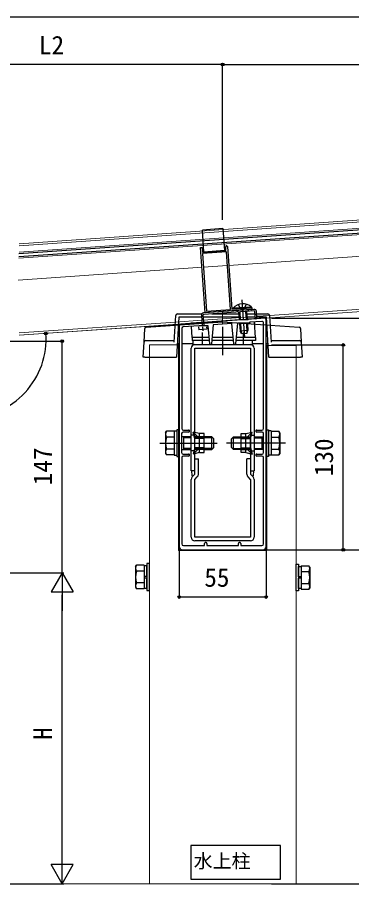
# Model space of a CAD drawing. Units: millimetres, scale not verified. Extents: x -700 to 700, y -1044 to 1038.
# Drawn here: x 9 to 221, y -300 to 250 of the extents above; entities that cross this region are included whole.
import ezdxf
from ezdxf.enums import TextEntityAlignment as Align

# ---------------------------------------------------------------- set-up
doc = ezdxf.new("R2010")
doc.units = ezdxf.units.MM
doc.header["$LTSCALE"] = 6
for name, color, linetype in [('0-2_USER1', 3, 'Continuous'), ('0-3_YKK_11', 7, 'Continuous'), ('0-6_YKK_13', 4, 'Continuous'), ('0-8_YKK_D', 6, 'Continuous')]:
    doc.layers.add(name, color=color, linetype=linetype)
doc.layers.add('0-5_YKK_12', color=2, linetype='Continuous', lineweight=18)
doc.styles.add('ＭＳ ゴシック', font='')
doc.styles.get('ＭＳ ゴシック').set_extended_font_data('MS Gothic')

msp = doc.modelspace()

# ---------------------------------------------------------------- linework, layer by layer
at = {"layer": '0-2_USER1'}
msp.add_lwpolyline([(119.455, -275.688), (119.455, -297.058), (176.191, -297.058), (176.191, -275.688)], close=True, dxfattribs=at)
at = {"layer": '0-3_YKK_11'}
for p, q in [((165.438, -11.153), (165.438, 55.831)), ((167.038, -86.053), (167.038, 57.947)), ((112.038, 54.241), (112.038, -86.053)), ((113.638, 52.348), (113.638, -11.153)), ((117.938, -13.353), (114.538, -13.353)), ((114.638, -12.153), (117.938, -12.153)), ((161.138, -12.153), (164.438, -12.153)), ((164.538, -13.353), (161.138, -13.353)), ((114.538, -27.353), (117.938, -27.353)), ((161.138, -27.353), (164.538, -27.353)), ((113.638, -29.553), (113.638, -84.353)), ((117.938, -28.553), (114.638, -28.553)), ((164.438, -28.553), (161.138, -28.553)), ((165.438, -84.353), (165.438, -29.553)), ((114.038, -88.053), (165.038, -88.053))]:
    msp.add_line(p, q, dxfattribs=at)
for points in [[(128.459, 62.352), (125.564, 103.751), (126.462, 103.813), (126.671, 100.821), (141.634, 101.867), (141.463, 104.311)], [(142.561, 104.388), (145.341, 64.635), (157.76, 65.503)], [(157.837, 64.406), (145.417, 63.538), (128.459, 62.352)], [(165.968, 58.945), (155.934, 58.243), (155.538, 57.847), (150.272, 57.847), (130.022, 56.431), (129.638, 56.047), (124.531, 56.047), (112.968, 55.239)], [(146.54, 42.695), (145.419, 55.503), (133.584, 54.676), (132.535, 42.695)], [(164.368, 56.828), (156.819, 56.3), (156.366, 55.847), (150.342, 55.847), (148.877, 55.745), (147.735, 42.695)], [(131.34, 42.695), (130.347, 54.047), (124.601, 54.047), (114.568, 53.346)], [(113.538, -14.353), (113.538, -20.353), (113.538, -26.353)], [(165.538, -26.353), (165.538, -20.353), (165.538, -14.353)], [(114.638, -85.353), (128.038, -85.353), (128.038, -84.103)], [(129.538, -84.103), (129.538, -85.353), (149.538, -85.353), (149.538, -84.103)], [(151.038, -84.103), (151.038, -85.353), (164.438, -85.353)]]:
    msp.add_lwpolyline(points, dxfattribs=at)
msp.add_lwpolyline([(126.734, 99.923), (129.294, 63.312), (144.457, 64.373), (141.897, 100.983)], close=True, dxfattribs=at)
for centre, radius, start, end in [((142.012, 104.35), 0.55, 3.99999, 184.00001), ((157.799, 64.955), 0.55, 273.99999, 94.00001), ((113.038, 54.241), 1, 93.99999, 179.99998), ((164.438, 55.831), 1, 0, 93.99997), ((166.038, 57.947), 1, 0, 93.99997), ((114.638, 52.348), 1, 93.99999, 179.99998), ((131.938, 42.747), 0.6, 184.99999, 355.00001), ((147.138, 42.747), 0.6, 184.99999, 355.00001), ((114.538, -14.353), 1, 90.00001, 179.99999), ((114.638, -11.153), 1, 180.00001, 269.99999), ((117.938, -12.753), 0.6, 269.99999, 90.00001), ((161.138, -12.753), 0.6, 89.99999, 270.00001), ((164.438, -11.153), 1, 270.00001, 359.99999), ((164.538, -14.353), 1, 0.00001, 89.99999), ((114.538, -26.353), 1, 180.00001, 269.99999), ((117.938, -27.953), 0.6, 269.99999, 90.00001), ((161.138, -27.953), 0.6, 89.99999, 270.00001), ((164.538, -26.353), 1, 270.00001, 359.99999), ((114.638, -29.553), 1, 90.00001, 179.99999), ((164.438, -29.553), 1, 0.00001, 89.99999), ((114.038, -86.053), 2, 180.00001, 269.99999), ((114.638, -84.353), 1, 180.00001, 269.99999), ((128.788, -84.103), 0.75, 359.99999, 180.00001), ((150.288, -84.103), 0.75, 359.99999, 180.00001), ((164.438, -84.353), 1, 270.00001, 359.99999), ((165.038, -86.053), 2, 270.00001, 359.99999)]:
    msp.add_arc(centre, radius, start, end, dxfattribs=at)
at = {"layer": '0-5_YKK_12'}
for p, q in [((245.91, 122.677), (10.41, 106.209)), ((10.41, 100.917), (315.936, 122.28)), ((10.417, 104.806), (315.666, 126.151)), ((10.383, 96.963), (279.151, 115.756)), ((143.395, 92.452), (280.112, 102.012)), ((9.915, 83.118), (126.437, 91.266)), ((127.335, 91.329), (142.498, 92.389)), ((282.554, 67.097), (127.383, 56.247)), ((282.449, 68.594), (169.276, 60.68)), ((139.538, 55.386), (139.538, 63.171)), ((139.538, 55.086), (139.538, 62.87)), ((161.196, 60.115), (169.276, 60.68)), ((126.385, 56.177), (10.41, 48.067)), ((10.41, 48.067), (109.517, 54.998)), ((109.57, 56.505), (10.417, 49.571)), ((109.517, 54.998), (126.385, 56.177)), ((109.545, 56.503), (126.281, 57.673)), ((127.278, 57.743), (160.198, 60.045)), ((127.383, 56.247), (169.368, 59.183)), ((93.038, 37.147), (93.038, 41.947)), ((93.038, 41.947), (111.541, 41.947)), ((111.541, -88.553), (111.541, 41.947)), ((167.562, 41.648), (186.059, 41.648)), ((93.059, -299.978), (93.059, 36.848)), ((-297.019, -299.978), (343.14, -299.978))]:
    msp.add_line(p, q, dxfattribs=at)
for points in [[(167.541, 41.947), (167.541, -88.553), (111.541, -88.553)], [(186.059, -299.978), (186.059, 36.848), (186.059, 41.648)]]:
    msp.add_lwpolyline(points, dxfattribs=at)
at = {"layer": '0-6_YKK_13'}
for p, q in [((329.331, 122.095), (10.389, 99.795)), ((10.389, 97.99), (329.457, 120.3)), ((139.66, 115.763), (126.692, 114.857)), ((139.66, 115.763), (140.637, 101.797)), ((127.669, 100.891), (126.692, 114.857)), ((140.637, 101.797), (127.669, 100.891)), ((151.65, 70.59), (152.541, 57.847)), ((157.884, 66.022), (157.919, 65.515)), ((108.79, 43.808), (109.824, 60.708)), ((110.822, 61.647), (126.338, 61.647)), ((126.069, 60.696), (126.523, 54.212)), ((127.067, 60.765), (127.52, 54.281)), ((159.383, 64.529), (127.461, 62.297)), ((159.453, 63.531), (127.531, 61.299)), ((132.721, 61.647), (149.769, 61.647)), ((157.919, 65.515), (146.148, 64.691)), ((148.979, 62.799), (148.909, 63.796)), ((149.686, 62.834), (150.036, 57.831)), ((150.339, 62.879), (150.691, 57.847)), ((154.021, 63.137), (154.391, 57.847)), ((154.674, 63.183), (155.047, 57.847)), ((154.781, 61.647), (160.098, 61.647)), ((155.961, 63.287), (155.892, 64.285)), ((160.301, 58.578), (159.987, 63.067)), ((161.298, 58.648), (160.984, 63.137)), ((161.087, 61.647), (168.273, 61.647)), ((169.271, 60.708), (170.305, 43.808)), ((126.382, 56.221), (119.607, 55.747)), ((119.61, 55.704), (119.607, 55.747)), ((124.096, 56.061), (124.099, 56.017)), ((124.096, 56.061), (124.099, 56.017)), ((124.495, 56.089), (124.498, 56.045)), ((126.383, 56.207), (127.381, 56.276)), ((149.909, 59.647), (127.145, 59.647)), ((150.033, 57.875), (127.38, 56.291)), ((128.685, 56.382), (128.709, 56.047)), ((129.084, 56.41), (129.109, 56.047)), ((129.084, 56.41), (129.109, 56.047)), ((150.21, 55.347), (150.537, 50.663)), ((150.866, 55.347), (151.287, 49.322)), ((152.716, 55.347), (153.324, 46.648)), ((154.566, 55.347), (154.969, 49.58)), ((160.225, 59.647), (154.921, 59.647)), ((159.51, 58.538), (155.021, 58.224)), ((160.334, 46.747), (159.652, 56.498)), ((160.301, 58.578), (161.298, 58.648)), ((89.682, 43.808), (90.203, 52.325)), ((120.237, 46.747), (119.75, 53.708)), ((124.272, 53.547), (124.41, 51.572)), ((129.398, 51.921), (124.41, 51.572)), ((126.523, 54.212), (127.52, 54.281)), ((126.538, 49.771), (126.538, 42.213)), ((126.778, 53.547), (126.963, 50.906)), ((129.284, 53.547), (129.398, 51.921)), ((139.538, 53.447), (139.538, 35.447)), ((151.454, 49.023), (150.537, 50.663)), ((152.538, 49.771), (152.538, 42.213)), ((154.846, 49.261), (155.525, 51.012)), ((188.892, 52.325), (189.413, 43.808)), ((90.68, 44.747), (108.848, 44.747)), ((120.237, 46.747), (120.237, 44.747)), ((130.982, 46.747), (120.237, 46.747)), ((131.157, 44.747), (120.237, 44.747)), ((146.357, 44.747), (132.712, 44.747)), ((146.36, 44.747), (132.715, 44.747)), ((146.182, 46.747), (132.887, 46.747)), ((160.334, 44.747), (147.912, 44.747)), ((160.334, 46.747), (148.087, 46.747)), ((154.846, 49.261), (151.454, 49.023)), ((160.334, 46.747), (160.334, 44.747)), ((170.248, 44.747), (188.415, 44.747)), ((89.098, 34.247), (89.682, 43.808)), ((112.035, 42.747), (110.729, 42.747)), ((120.538, 42.747), (114.035, 42.747)), ((119.541, -37.853), (119.541, 39.847)), ((121.841, 42.147), (157.241, 42.147)), ((121.841, 39.847), (157.241, 39.847)), ((121.841, -40.153), (121.841, 39.847)), ((129.541, 42.147), (149.541, 42.147)), ((157.241, 39.847), (157.241, -40.153)), ((165.035, 42.747), (158.538, 42.747)), ((159.541, 39.847), (159.541, -37.853)), ((168.366, 42.747), (167.035, 42.747)), ((90.096, 34.247), (89.098, 34.247)), ((90.096, 34.247), (110.209, 34.247)), ((168.886, 34.247), (188.999, 34.247)), ((103.338, -13.853), (103.918, -12.847)), ((103.338, -13.853), (103.338, -26.853)), ((108.838, -12.847), (103.918, -12.847)), ((108.838, -12.653), (110.438, -12.653)), ((108.838, -12.653), (108.838, -28.053)), ((108.838, -12.847), (108.838, -27.858)), ((108.838, -16.353), (108.838, -24.353)), ((110.438, -11.853), (110.438, -28.853)), ((112.038, -11.853), (110.438, -11.853)), ((112.038, -28.853), (112.038, -11.853)), ((119.538, -16.353), (113.538, -16.353)), ((114.738, -16.353), (114.738, -24.353)), ((121.841, -15.353), (119.541, -15.353)), ((121.841, -17.353), (120.841, -13.353)), ((124.841, -17.353), (120.841, -13.353)), ((127.841, -16.353), (121.841, -16.353)), ((132.638, -16.353), (127.838, -16.353)), ((127.841, -26.353), (127.841, -14.353)), ((133.838, -17.553), (132.638, -16.353)), ((132.638, -24.353), (132.638, -16.353)), ((145.238, -17.553), (146.438, -16.353)), ((146.438, -16.353), (151.238, -16.353)), ((146.438, -24.353), (146.438, -16.353)), ((151.241, -26.353), (151.241, -14.353)), ((151.241, -16.353), (157.241, -16.353)), ((154.241, -17.353), (158.241, -13.353)), ((157.241, -17.353), (158.241, -13.353)), ((157.241, -15.353), (159.541, -15.353)), ((159.538, -16.353), (165.538, -16.353)), ((164.338, -16.353), (164.338, -24.353)), ((167.038, -28.853), (167.038, -11.853)), ((167.038, -11.853), (168.638, -11.853)), ((168.638, -11.853), (168.638, -28.853)), ((170.238, -12.653), (168.638, -12.653)), ((170.238, -12.653), (170.238, -28.053)), ((170.238, -12.847), (170.238, -27.858)), ((170.238, -12.847), (175.157, -12.847)), ((170.238, -16.353), (170.238, -24.353)), ((175.738, -13.853), (175.157, -12.847)), ((175.738, -13.853), (175.738, -26.853)), ((99.756, -20.353), (136.088, -20.353)), ((108.838, -16.6), (103.918, -16.6)), ((119.538, -17.033), (114.738, -17.033)), ((127.841, -16.853), (121.841, -16.853)), ((121.841, -23.353), (121.841, -17.353)), ((124.841, -17.353), (121.841, -17.353)), ((124.841, -23.353), (124.841, -17.353)), ((133.318, -17.033), (127.838, -17.033)), ((133.838, -23.153), (133.838, -17.553)), ((179.32, -20.353), (142.016, -20.353)), ((145.238, -23.153), (145.238, -17.553)), ((145.758, -17.033), (151.238, -17.033)), ((151.241, -16.853), (157.241, -16.853)), ((154.241, -23.353), (154.241, -17.353)), ((154.241, -17.353), (157.241, -17.353)), ((157.241, -23.353), (157.241, -17.353)), ((159.538, -17.033), (164.338, -17.033)), ((170.238, -16.6), (175.157, -16.6)), ((103.338, -26.853), (103.918, -27.858)), ((108.838, -24.105), (103.918, -24.105)), ((113.538, -24.353), (119.538, -24.353)), ((119.538, -23.673), (114.738, -23.673)), ((121.841, -25.353), (119.541, -25.353)), ((124.841, -23.353), (120.841, -27.353)), ((121.841, -23.353), (120.841, -27.353)), ((124.841, -26.353), (120.841, -27.353)), ((124.841, -23.353), (121.841, -23.353)), ((127.841, -23.853), (121.841, -23.853)), ((127.841, -24.353), (121.841, -24.353)), ((127.841, -23.353), (124.841, -23.353)), ((124.841, -26.353), (124.841, -23.353)), ((124.841, -26.353), (127.841, -26.353)), ((133.318, -23.673), (127.838, -23.673)), ((127.838, -24.353), (132.638, -24.353)), ((133.838, -23.153), (132.638, -24.353)), ((145.238, -23.153), (146.438, -24.353)), ((145.758, -23.673), (151.238, -23.673)), ((151.238, -24.353), (146.438, -24.353)), ((151.241, -23.353), (154.241, -23.353)), ((151.241, -23.853), (157.241, -23.853)), ((151.241, -24.353), (157.241, -24.353)), ((154.241, -26.353), (151.241, -26.353)), ((154.241, -26.353), (154.241, -23.353)), ((154.241, -23.353), (158.241, -27.353)), ((154.241, -23.353), (157.241, -23.353)), ((154.241, -26.353), (158.241, -27.353)), ((157.241, -23.353), (158.241, -27.353)), ((157.241, -25.353), (159.541, -25.353)), ((159.538, -23.673), (164.338, -23.673)), ((165.538, -24.353), (159.538, -24.353)), ((170.238, -24.105), (175.157, -24.105)), ((175.738, -26.853), (175.157, -27.858)), ((108.838, -27.858), (103.918, -27.858)), ((108.838, -28.053), (110.438, -28.053)), ((110.438, -28.853), (112.038, -28.853)), ((121.841, -30.353), (124.141, -30.353)), ((124.141, -40.153), (124.141, -30.353)), ((154.941, -40.153), (154.941, -30.353)), ((157.241, -30.353), (154.941, -30.353)), ((168.638, -28.853), (167.038, -28.853)), ((170.238, -28.053), (168.638, -28.053)), ((170.238, -27.858), (175.157, -27.858)), ((121.841, -37.853), (119.541, -37.853)), ((157.241, -37.853), (159.541, -37.853)), ((119.541, -80.053), (119.541, -43.405)), ((120.214, -41.779), (121.841, -40.153)), ((121.841, -43.405), (123.467, -41.779)), ((157.241, -43.405), (155.614, -41.779)), ((158.867, -41.779), (157.241, -40.153)), ((157.241, -43.405), (157.241, -80.053)), ((159.541, -43.405), (159.541, -80.053)), ((157.241, -82.353), (121.841, -82.353)), ((84.338, -98.853), (84.918, -97.847)), ((84.338, -98.853), (84.338, -111.853)), ((89.838, -97.847), (84.918, -97.847)), ((89.838, -97.847), (89.838, -112.858)), ((91.438, -98.303), (89.838, -98.303)), ((91.438, -104.853), (91.438, -98.303)), ((187.659, -98.602), (189.259, -98.602)), ((187.659, -105.152), (187.659, -98.602)), ((189.259, -98.146), (194.178, -98.146)), ((189.259, -98.146), (189.259, -113.157)), ((194.759, -99.152), (194.178, -98.146)), ((89.838, -101.6), (84.918, -101.6)), ((89.838, -101.353), (89.838, -109.353)), ((189.259, -101.652), (189.259, -109.652)), ((189.259, -101.899), (194.178, -101.899)), ((194.759, -99.152), (194.759, -112.152)), ((89.838, -109.105), (84.918, -109.105)), ((89.83, -105.853), (91.438, -105.853)), ((89.838, -104.853), (91.438, -104.853)), ((91.438, -112.403), (91.438, -105.853)), ((189.259, -105.152), (187.659, -105.152)), ((189.266, -106.152), (187.659, -106.152)), ((187.659, -112.702), (187.659, -106.152)), ((189.259, -109.405), (194.178, -109.405)), ((84.338, -111.853), (84.918, -112.858)), ((89.838, -112.858), (84.918, -112.858)), ((89.838, -112.403), (91.438, -112.403)), ((189.259, -112.702), (187.659, -112.702)), ((189.259, -113.157), (194.178, -113.157)), ((194.759, -112.152), (194.178, -113.157))]:
    msp.add_line(p, q, dxfattribs=at)
for points in [[(157.884, 66.022), (146.113, 65.199), (146.148, 64.691)], [(149.358, 67.533), (150.903, 64.857), (152.088, 64.329)], [(154.345, 67.882), (153.188, 65.016), (152.088, 64.329)], [(91.132, 53.262), (109.447, 54.543), (139.535, 56.646)], [(126.143, 59.647), (111.763, 59.647), (110.209, 34.247)], [(139.535, 56.648), (169.648, 54.543), (187.963, 53.262)], [(155.222, 55.347), (155.525, 51.012), (150.537, 50.663)], [(168.886, 34.247), (167.333, 59.647), (161.227, 59.647)], [(120.541, 42.147), (158.541, 42.147), (158.541, 44.747), (147.915, 44.747)], [(131.16, 44.747), (120.541, 44.747), (120.541, 42.147)], [(189.413, 43.808), (189.998, 34.247), (188.999, 34.247)], [(127.841, -14.353), (124.841, -14.353), (120.841, -13.353)], [(127.841, -17.353), (124.841, -17.353), (124.841, -14.353)], [(151.241, -14.353), (154.241, -14.353), (158.241, -13.353)], [(151.241, -17.353), (154.241, -17.353), (154.241, -14.353)], [(157.241, -80.053), (121.841, -80.053), (121.841, -43.405)]]:
    msp.add_lwpolyline(points, dxfattribs=at)
for points in [[(93.038, -113.853), (93.038, -96.853), (91.438, -96.853), (91.438, -113.853)], [(186.059, -114.152), (186.059, -97.152), (187.659, -97.152), (187.659, -114.152)]]:
    msp.add_lwpolyline(points, close=True, dxfattribs=at)
for centre, radius, start, end in [((152.399, 59.883), 8.232, 48.2189, 139.7811), ((110.822, 60.647), 1, 90, 176.5), ((127.566, 60.8), 1.5, 94, 184), ((127.566, 60.8), 0.5, 94, 184), ((159.488, 63.033), 1.5, 4, 94), ((159.488, 63.033), 0.5, 4, 94), ((168.273, 60.647), 1, 3.5, 90), ((91.201, 52.264), 1, 94, 176.5), ((187.894, 52.264), 1, 3.5, 86), ((90.68, 43.747), 1, 90, 176.5), ((188.415, 43.747), 1, 3.5, 90), ((121.841, 39.847), 2.3, 90, 180), ((157.241, 39.847), 2.3, 0, 90), ((106.66, -14.723), 3.323, 145.61575, 214.38425), ((172.415, -14.723), 3.323, 325.61575, 34.38425), ((115.757, -20.353), 12.419, 162.41205, 197.58795), ((163.318, -20.353), 12.419, 342.41205, 17.58795), ((106.66, -25.982), 3.323, 145.61575, 214.38425), ((172.415, -25.982), 3.323, 325.61575, 34.38425), ((121.841, -43.405), 2.3, 135, 180), ((121.841, -40.153), 2.3, 315, 0), ((157.241, -40.153), 2.3, 180, 225), ((157.241, -43.405), 2.3, 0, 45), ((121.841, -80.053), 2.3, 180, 270), ((157.241, -80.053), 2.3, 270, 0), ((87.66, -99.723), 3.323, 145.61575, 214.38425), ((191.436, -100.023), 3.323, 325.61575, 34.38425), ((96.757, -105.353), 12.419, 162.41205, 197.58795), ((182.339, -105.652), 12.419, 342.41205, 17.58795), ((87.66, -110.982), 3.323, 145.61575, 214.38425), ((191.436, -111.281), 3.323, 325.61575, 34.38425)]:
    msp.add_arc(centre, radius, start, end, dxfattribs=at)
for centre, major_axis, start_param, end_param in [((121.841, -37.853), (0.011, -7.658), 4.7120019, 5.261547), ((157.241, -37.853), (-0.011, -7.658), 1.0216383, 1.5711834)]:
    msp.add_ellipse(centre, major_axis=major_axis, ratio=0.261149, start_param=start_param, end_param=end_param, dxfattribs=at)
at = {"layer": '0-8_YKK_D'}
for p, q in [((334.112, 249.885), (-336, 249.885)), ((139.538, 121.385), (139.538, 220.885)), ((139.538, 121.385), (139.538, 220.885)), ((139.538, 219.885), (-68.616, 219.885)), ((139.538, 219.885), (348.112, 219.885)), ((170.541, 58.947), (247.059, 58.947)), ((-37.736, 44.383), (38.761, 44.383)), ((37.761, -102.617), (37.761, 44.383)), ((170.541, 41.947), (217.059, 41.947)), ((216.059, -88.053), (216.059, 41.947)), ((112.038, -87.053), (112.038, -119.053)), ((167.038, -87.053), (167.038, -119.053)), ((166.038, -88.053), (247.059, -88.053)), ((166.038, -88.053), (247.059, -88.053)), ((166.038, -88.053), (217.059, -88.053)), ((-42.239, -102.617), (38.761, -102.617)), ((-42.239, -102.617), (38.761, -102.617)), ((37.761, -102.617), (30.761, -114.741)), ((37.761, -102.617), (44.761, -114.741)), ((37.761, -102.617), (37.761, -126.865)), ((30.761, -114.741), (44.761, -114.741)), ((37.761, -285.978), (37.761, -116.617)), ((167.038, -118.053), (112.038, -118.053)), ((37.761, -299.978), (37.761, -275.729)), ((37.761, -299.978), (30.761, -287.853)), ((44.761, -287.853), (30.761, -287.853)), ((37.761, -299.978), (44.761, -287.853)), ((-37.736, -299.978), (38.761, -299.978)), ((170.541, -299.978), (247.059, -299.978))]:
    msp.add_line(p, q, dxfattribs=at)
for centre in [(139.538, 219.885), (139.538, 219.885), (27.501, 49.262), (37.761, 44.383), (216.059, 41.947), (216.059, -88.053), (112.038, -118.053), (167.038, -118.053)]:
    msp.add_circle(centre, 0.85, dxfattribs=at)
msp.add_arc((-22.239, 45.784), 49.862, 270, 4.00001, dxfattribs=at)

# ---------------------------------------------------------------- texts
at = {"layer": '0-2_USER1', "style": 'ＭＳ ゴシック'}
msp.add_text('水上柱', height=8.798, dxfattribs=at).set_placement((121.171, -292.654), align=Align.BOTTOM_LEFT)
at = {"layer": '0-8_YKK_D', "style": 'ＭＳ ゴシック'}
for s, p in [('L2', (23.052, 222.885)), ('55', (127.901, -115.053))]:
    msp.add_text(s, height=11.73, dxfattribs=at).set_placement(p, align=Align.BOTTOM_LEFT)
for s, p in [('130', (213.059, -41.325)), ('147', (34.761, -47.071)), ('H', (34.761, -208.752))]:
    msp.add_text(s, height=11.73, rotation=90, dxfattribs=at).set_placement(p, align=Align.BOTTOM_LEFT)

doc.saveas('drawing.dxf')
